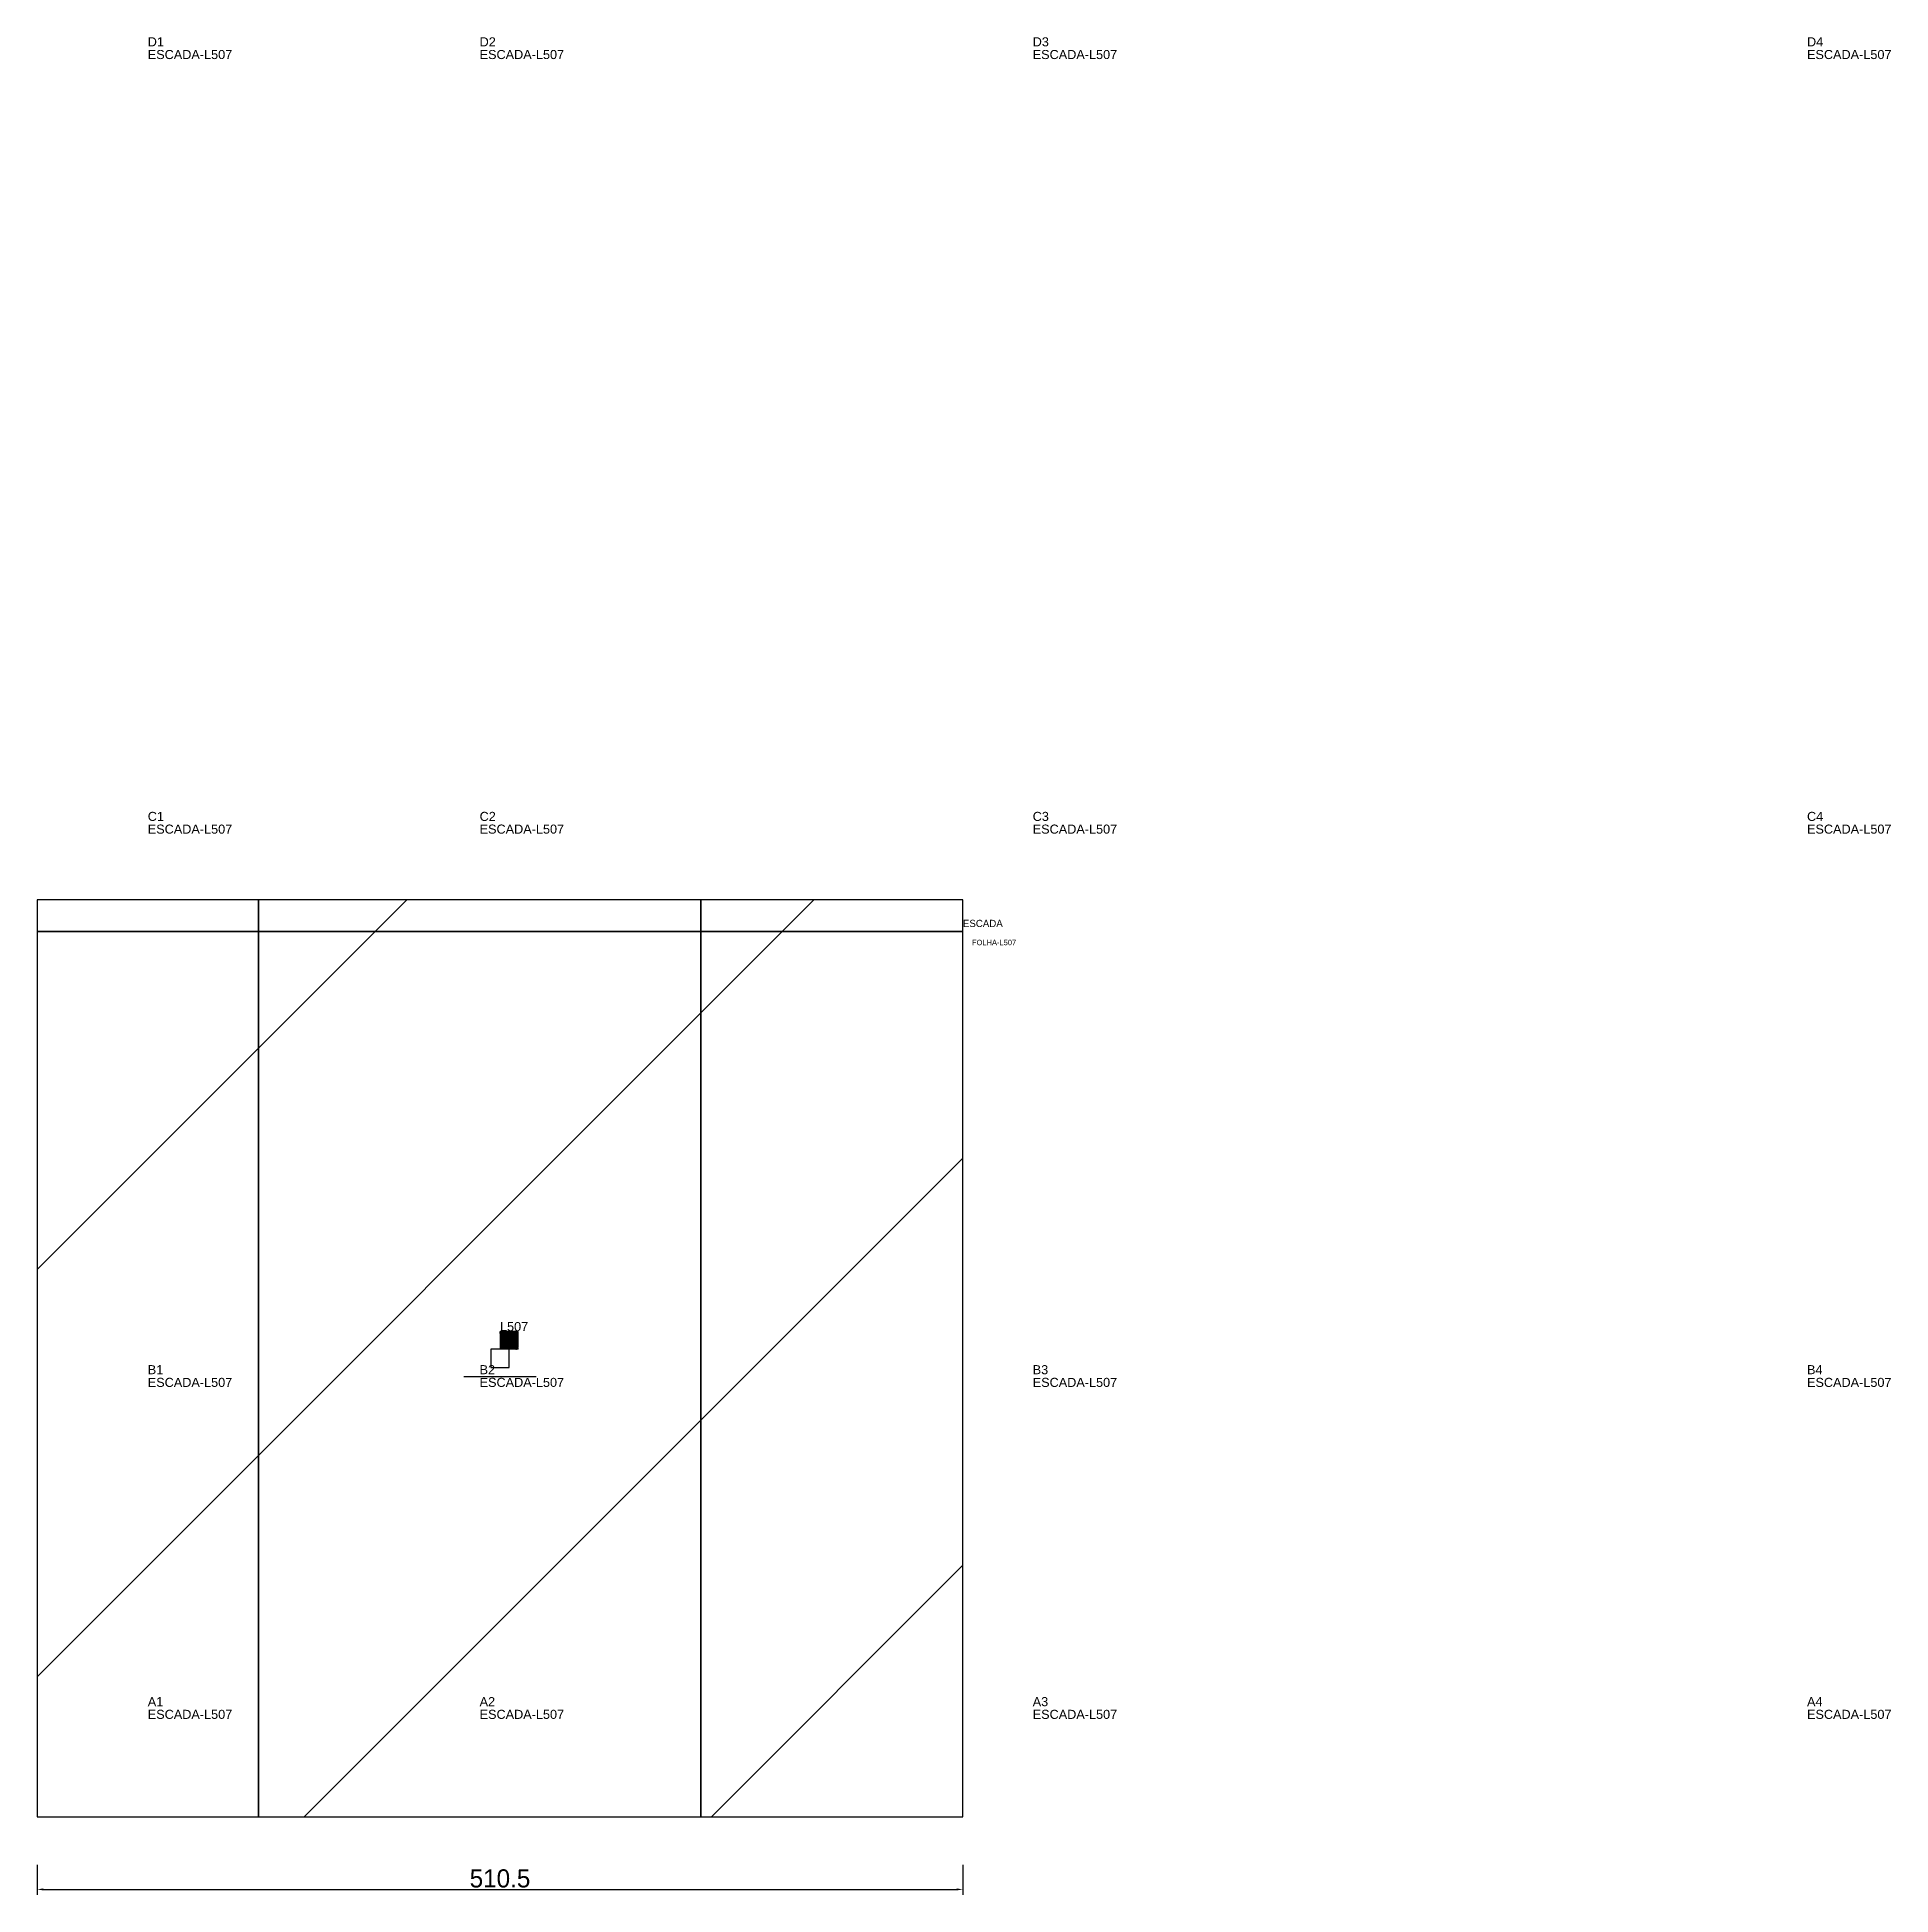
# Model space of a CAD drawing. Header units: metres. Extents: x 222 to 1244, y -347 to 677.
import ezdxf

# ---------------------------------------------------------------- set-up
doc = ezdxf.new("R2010")
doc.units = ezdxf.units.M
for name, color, linetype in [('3', 3, 'CONTINUOUS'), ('AUX00', 7, 'CONTINUOUS'), ('COTA', 241, 'CONTINUOUS'), ('FOLHA', 255, 'CONTINUOUS'), ('Hachura', 251, 'CONTINUOUS'), ('NOMENCLATURA', 7, 'CONTINUOUS'), ('Nível', 160, 'CONTINUOUS'), ('Painéis', 200, 'CONTINUOUS'), ('Pilares', 5, 'CONTINUOUS'), ('REAPROVEITAMENTO', 251, 'CONTINUOUS'), ('SARR_2.2x7', 40, 'CONTINUOUS')]:
    doc.layers.add(name, color=color, linetype=linetype)
doc.styles.add('ARIAL', font='Arial.ttf')
doc.styles.add('STR_STANDARD', font='arial.ttf')
doc.dimstyles.new('EZ DXF', dxfattribs={"dimtxt": 10, "dimasz": 3.5, "dimexe": 3, "dimexo": 1.5, "dimgap": 1, "dimtad": 1, "dimdec": 1, "dimdsep": 46, "dimcen": 2.5, "dimazin": 3, "dimtfac": 1, "dimtmove": 0, "dimatfit": 3})

msp = doc.modelspace()

# ---------------------------------------------------------------- hatches: boundary and pattern name
at = {"layer": 'Hachura'}
h = msp.add_hatch(dxfattribs=at)
h.set_pattern_fill('ANSI31', scale=50)
h.paths.add_polyline_path([(732.7, 201.5), (222.2, 201.5), (222.2, -304), (732.7, -304)])
h = msp.add_hatch(dxfattribs=at)
h.set_pattern_fill('ANSI31', scale=50)
h.paths.add_polyline_path([(732.7, 201.5), (222.2, 201.5), (222.2, -304), (732.7, -304)])
at = {"layer": 'Reaproveitamento'}
h = msp.add_hatch(dxfattribs=at)
h.set_pattern_fill('SOLID')
h.paths.add_polyline_path([(477.45, -46.25), (487.45, -46.25), (487.45, -36.25), (477.45, -36.25)])
h = msp.add_hatch(dxfattribs=at)
h.set_pattern_fill('SOLID')
h.paths.add_polyline_path([(477.45, -46.25), (487.45, -46.25), (487.45, -36.25), (477.45, -36.25)])

# ---------------------------------------------------------------- linework, layer by layer
at = {"layer": '3'}
for points in [[(344.2, -304), (344.2, 201.5)], [(344.2, -304), (344.2, 201.5)], [(588.2, -304), (588.2, 201.5)], [(588.2, -304), (588.2, 201.5)], [(222.2, 184), (732.7, 184)], [(222.2, 184), (732.7, 184)]]:
    msp.add_lwpolyline(points, close=True, dxfattribs=at)
at = {"layer": 'Painéis', "color": 200}
for p, q in [((732.7, 201.5), (222.2, 201.5)), ((222.2, 201.5), (222.2, -304)), ((732.7, 201.5), (222.2, 201.5)), ((222.2, 201.5), (222.2, -304)), ((732.7, -304), (732.7, 201.5)), ((732.7, -304), (732.7, 201.5)), ((222.2, -304), (732.7, -304)), ((222.2, -304), (732.7, -304))]:
    msp.add_line(p, q, dxfattribs=at)
at = {"layer": 'Pilares'}
msp.add_lwpolyline([(472.45, -56.25), (482.45, -56.25), (482.45, -46.25), (472.45, -46.25)], close=True, dxfattribs=at)
msp.add_lwpolyline([(472.45, -56.25), (482.45, -56.25), (482.45, -46.25), (472.45, -46.25)], close=True, dxfattribs=at)
at = {"layer": 'SARR_2.2x7'}
msp.add_line((457.45, -61.25), (497.45, -61.25), dxfattribs=at)
msp.add_line((457.45, -61.25), (497.45, -61.25), dxfattribs=at)

# ---------------------------------------------------------------- texts
at = {"layer": '3', "style": 'STR_STANDARD'}
for s, p in [('D1', (283.2, 672)), ('D1', (283.2, 672)), ('D2', (466.2, 672)), ('D2', (466.2, 672)), ('D3', (771.2, 672)), ('D3', (771.2, 672)), ('D4', (1198.2, 672)), ('D4', (1198.2, 672)), ('C1', (283.2, 245)), ('C1', (283.2, 245)), ('C2', (466.2, 245)), ('C2', (466.2, 245)), ('C3', (771.2, 245)), ('C3', (771.2, 245)), ('C4', (1198.2, 245)), ('C4', (1198.2, 245)), ('B1', (283.2, -60)), ('B1', (283.2, -60)), ('B2', (466.2, -60)), ('B2', (466.2, -60)), ('B3', (771.2, -60)), ('B3', (771.2, -60)), ('B4', (1198.2, -60)), ('B4', (1198.2, -60)), ('A1', (283.2, -243)), ('A1', (283.2, -243)), ('A2', (466.2, -243)), ('A2', (466.2, -243)), ('A3', (771.2, -243)), ('A3', (771.2, -243)), ('A4', (1198.2, -243)), ('A4', (1198.2, -243))]:
    msp.add_text(s, height=5, dxfattribs=at).set_placement(p)
at = {"layer": 'AUX00', "style": 'STR_STANDARD'}
for p in [(283.2, 665), (283.2, 665), (466.2, 665), (466.2, 665), (771.2, 665), (771.2, 665), (1198.2, 665), (1198.2, 665), (283.2, 238), (283.2, 238), (466.2, 238), (466.2, 238), (771.2, 238), (771.2, 238), (1198.2, 238), (1198.2, 238), (283.2, -67), (283.2, -67), (466.2, -67), (466.2, -67), (771.2, -67), (771.2, -67), (1198.2, -67), (1198.2, -67), (283.2, -250), (283.2, -250), (466.2, -250), (466.2, -250), (771.2, -250), (771.2, -250), (1198.2, -250), (1198.2, -250)]:
    msp.add_text('ESCADA-L507', height=5, dxfattribs=at).set_placement(p)
at = {"layer": 'FOLHA'}
msp.add_text('FOLHA-L507', height=3, dxfattribs=at).set_placement((737.7, 176.5))
msp.add_text('FOLHA-L507', height=3, dxfattribs=at).set_placement((737.7, 176.5))
at = {"layer": 'NOMENCLATURA', "insert": (477.45, -31.25), "char_height": 5, "attachment_point": 1, "style": 'ARIAL'}
msp.add_mtext('L507', dxfattribs=at)
msp.add_mtext('L507', dxfattribs=at)
at = {"layer": 'Nível'}
msp.add_text('ESCADA', height=4, dxfattribs=at).set_placement((732.7, 186.5))
msp.add_text('ESCADA', height=4, dxfattribs=at).set_placement((732.7, 186.5))

# ---------------------------------------------------------------- dimensions: what is measured, and where the dimension line sits
at = {"layer": 'COTA'}
msp.add_linear_dim(base=(222.2, -344), p1=(222.2, -329), p2=(732.7, -329), dimstyle='EZ DXF', dxfattribs=at).render()
msp.add_linear_dim(base=(222.2, -344), p1=(222.2, -329), p2=(732.7, -329), dimstyle='EZ DXF', dxfattribs=at).render()

doc.saveas('drawing.dxf')
